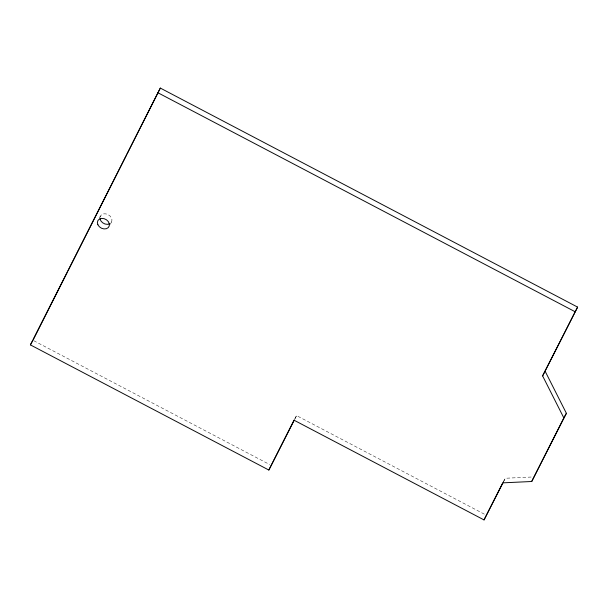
<?xml version="1.0" encoding="UTF-8"?>
<svg xmlns="http://www.w3.org/2000/svg" width="608" height="608" viewBox="0 0 608 608"><rect width="100%" height="100%" fill="white"/><g stroke="black" fill="none" stroke-linecap="round" stroke-linejoin="round"><path stroke-width="0.46" stroke-dasharray="3.04 2.28" d="M294.872 418.973L296.575 415.591L484.903 514.444M503.606 481.62L505.309 478.253L532.403 476.984M99.514 217.672L100.373 216.136M110.268 224.306L111.545 222.004M294.872 418.654L296.575 415.591M503.173 482.083L505.309 478.253M33.797 340.731L269.724 464.565M99.986 217.375A6.316 4.925 29.1 0 1 108.178 214.67A6.316 4.925 29.1 0 1 110.785 223.045"/><path stroke-width="0.91" d="M30.4 344.888L160.33 88.076L577.6 307.101L542.61 375.911L563.829 417.901L531.711 481.498L502.748 482.851L484.029 519.924L294.021 420.189L268.842 470.045L30.4 344.888L32.961 340.29M33.387 339.446L67.154 272.582M68.005 270.887L126.137 155.785M126.988 154.09L160.33 88.076M294.447 419.816L268.842 470.045M542.61 375.911L577.6 307.101M503.181 482.463L484.029 519.924M545.171 371.313L566.39 413.303L531.711 481.498M563.829 417.901L566.39 413.303M157.768 92.674L575.039 311.699M109.691 223.812A6.316 4.925 29.1 0 1 100.008 218.728M97.873 224.709A6.316 4.925 29.1 0 0 108.224 227.643A6.316 4.925 29.1 0 0 104.097 218.66A6.316 4.925 29.1 0 0 97.873 224.709"/></g></svg>
